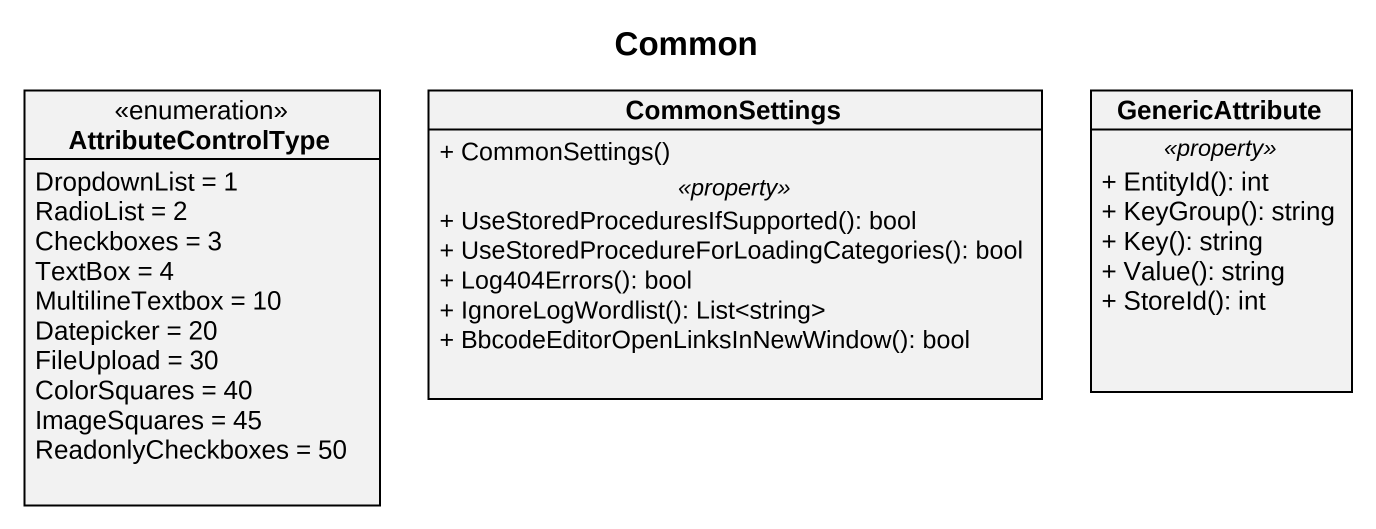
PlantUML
@startuml
title Common
hide circle
hide empty members
skinparam classAttributeIconSize 0
enum AttributeControlType {
  DropdownList = 1
  RadioList = 2
  Checkboxes = 3
  TextBox = 4
  MultilineTextbox = 10
  Datepicker = 20
  FileUpload = 30
  ColorSquares = 40
  ImageSquares = 45
  ReadonlyCheckboxes = 50
}
class CommonSettings {
  + CommonSettings()
  .. <<property>> ..
  + UseStoredProceduresIfSupported(): bool
  + UseStoredProcedureForLoadingCategories(): bool
  + Log404Errors(): bool
  + IgnoreLogWordlist(): List<string>
  + BbcodeEditorOpenLinksInNewWindow(): bool
}
class GenericAttribute {
  .. <<property>> ..
  + EntityId(): int
  + KeyGroup(): string
  + Key(): string
  + Value(): string
  + StoreId(): int
}
@enduml
